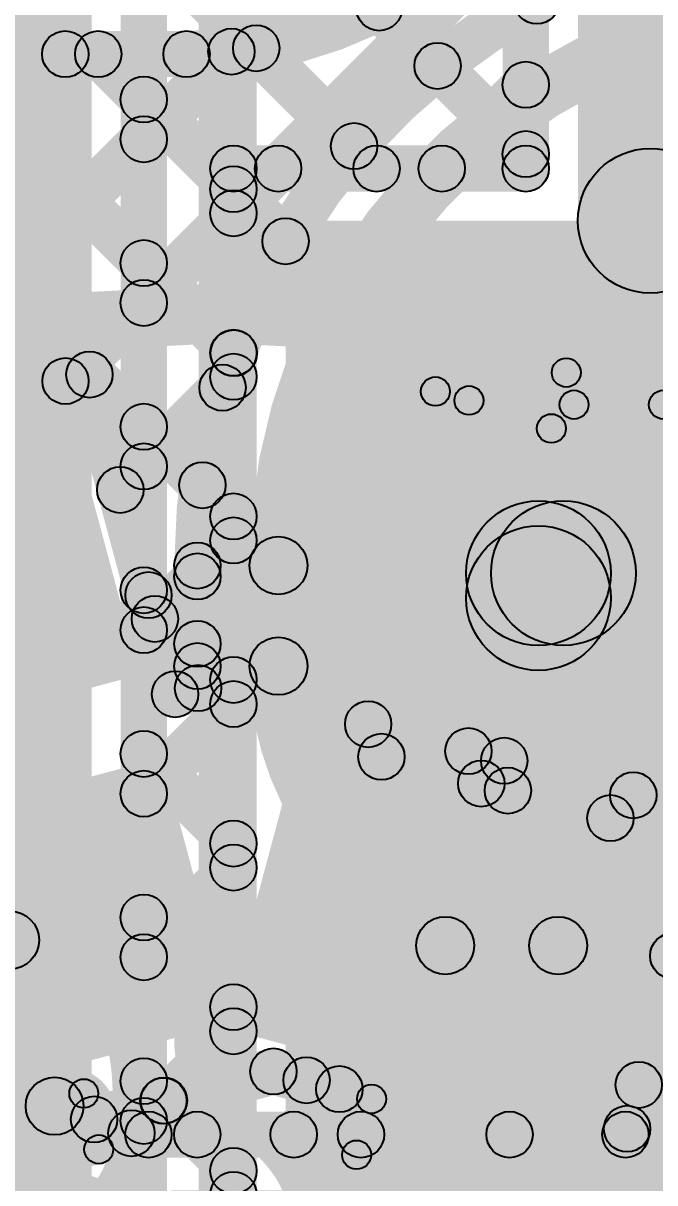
# Model space of a CAD drawing. Header units: millimetres. Extents: x -2.17 to 2.17, y -2.17 to 2.17.
# Drawn here: x -0.0353 to 0.0738, y 0.3491 to 0.5495 of the extents above; entities that cross this region are included whole.
import ezdxf

# ---------------------------------------------------------------- set-up
doc = ezdxf.new("R2010")
doc.units = ezdxf.units.MM
doc.header["$MEASUREMENT"] = 0
for name, color, linetype in [('BottomLayer', 5, 'Continuous'), ('BottomOverlay', 54, 'Continuous'), ('Mechanical1', 6, 'Continuous'), ('Mechanical2', 216, 'Continuous'), ('TopLayer', 1, 'Continuous'), ('TopOverlay', 2, 'Continuous'), ('TopPaste', 8, 'Continuous'), ('TopSolder', 216, 'Continuous')]:
    doc.layers.add(name, color=color, linetype=linetype)

# ---------------------------------------------------------------- blocks, each defined once
blk = doc.blocks.new('WS2812B_M____15')
at = {"layer": 'TopLayer'}
for points in [[(-0.09409, 0.05079), (-0.03504, 0.05079), (-0.03504, 0.01142), (-0.09409, 0.01142)], [(0.03504, 0.05079), (0.09409, 0.05079), (0.09409, 0.01142), (0.03504, 0.01142)], [(-0.09409, -0.01142), (-0.03504, -0.01142), (-0.03504, -0.05079), (-0.09409, -0.05079)], [(0.03504, -0.01142), (0.09409, -0.01142), (0.09409, -0.05079), (0.03504, -0.05079)]]:
    blk.add_hatch(color=1, dxfattribs=at).paths.add_polyline_path(points)
at = {"layer": 'TopOverlay'}
h = blk.add_hatch(color=2, dxfattribs=at)
edge = h.paths.add_edge_path()
edge.add_arc((-0.07, 0.07), 0.0025, 0, 360)
h = blk.add_hatch(color=2, dxfattribs=at)
edge = h.paths.add_edge_path()
edge.add_arc((-0.07, 0.07), 0.0025, 0, 360)
for points in [[(-0.07, 0.0675), (-0.07, 0.0725), (0.07, 0.0725), (0.07, 0.0675)], [(-0.0675, 0.06), (-0.0725, 0.06), (-0.0725, 0.07), (-0.0675, 0.07)], [(0.0725, 0.06), (0.0675, 0.06), (0.0675, 0.07), (0.0725, 0.07)], [(-0.0675, -0.07), (-0.0725, -0.07), (-0.0725, -0.06), (-0.0675, -0.06)], [(0.0725, -0.07), (0.0675, -0.07), (0.0675, -0.06), (0.0725, -0.06)], [(-0.07, -0.0725), (-0.07, -0.0675), (0.07, -0.0675), (0.07, -0.0725)]]:
    blk.add_hatch(color=2, dxfattribs=at).paths.add_polyline_path(points)
h = blk.add_hatch(color=2, dxfattribs=at)
edge = h.paths.add_edge_path()
edge.add_arc((0.07, 0.07), 0.0025, 0, 360)
h = blk.add_hatch(color=2, dxfattribs=at)
edge = h.paths.add_edge_path()
edge.add_arc((0.07, 0.07), 0.0025, 0, 360)
h = blk.add_hatch(color=2, dxfattribs=at)
edge = h.paths.add_edge_path()
edge.add_arc((-0.091, 0.061), 0.0025, 0, 360)
h = blk.add_hatch(color=2, dxfattribs=at)
edge = h.paths.add_edge_path()
edge.add_arc((-0.085, 0.061), 0.0025, 0, 360)
h = blk.add_hatch(color=2, dxfattribs=at)
edge = h.paths.add_edge_path()
edge.add_arc((-0.07, 0.06), 0.0025, 0, 360)
h = blk.add_hatch(color=2, dxfattribs=at)
edge = h.paths.add_edge_path()
edge.add_arc((0.07, 0.06), 0.0025, 0, 360)
h = blk.add_hatch(color=2, dxfattribs=at)
edge = h.paths.add_edge_path()
edge.add_arc((-0.07, -0.06), 0.0025, 0, 360)
h = blk.add_hatch(color=2, dxfattribs=at)
edge = h.paths.add_edge_path()
edge.add_arc((0.07, -0.06), 0.0025, 0, 360)
h = blk.add_hatch(color=2, dxfattribs=at)
edge = h.paths.add_edge_path()
edge.add_arc((-0.07, -0.07), 0.0025, 0, 360)
h = blk.add_hatch(color=2, dxfattribs=at)
edge = h.paths.add_edge_path()
edge.add_arc((-0.07, -0.07), 0.0025, 0, 360)
h = blk.add_hatch(color=2, dxfattribs=at)
edge = h.paths.add_edge_path()
edge.add_arc((0.07, -0.07), 0.0025, 0, 360)
h = blk.add_hatch(color=2, dxfattribs=at)
edge = h.paths.add_edge_path()
edge.add_arc((0.07, -0.07), 0.0025, 0, 360)
at = {"layer": 'TopPaste'}
for points in [[(-0.09409, 0.05079), (-0.03504, 0.05079), (-0.03504, 0.01142), (-0.09409, 0.01142)], [(0.03504, 0.05079), (0.09409, 0.05079), (0.09409, 0.01142), (0.03504, 0.01142)], [(-0.09409, -0.01142), (-0.03504, -0.01142), (-0.03504, -0.05079), (-0.09409, -0.05079)], [(0.03504, -0.01142), (0.09409, -0.01142), (0.09409, -0.05079), (0.03504, -0.05079)]]:
    blk.add_hatch(color=8, dxfattribs=at).paths.add_polyline_path(points)
at = {"layer": 'TopSolder'}
for points in [[(-0.09809, 0.05479), (-0.03104, 0.05479), (-0.03104, 0.00742), (-0.09809, 0.00742)], [(0.03104, 0.05479), (0.09809, 0.05479), (0.09809, 0.00742), (0.03104, 0.00742)], [(-0.09809, -0.00742), (-0.03104, -0.00742), (-0.03104, -0.05479), (-0.09809, -0.05479)], [(0.03104, -0.00742), (0.09809, -0.00742), (0.09809, -0.05479), (0.03104, -0.05479)]]:
    blk.add_hatch(color=216, dxfattribs=at).paths.add_polyline_path(points)
at = {"layer": 'TopOverlay', "const_width": 0.005}
blk.add_lwpolyline([(-0.085, 0.061, 1), (-0.091, 0.061, 1)], format="xyb", close=True, dxfattribs=at)
at = {"layer": 'TopOverlay'}
for centre in [(-0.07, 0.07), (-0.07, 0.07), (0.07, 0.07), (0.07, 0.07), (-0.091, 0.061), (-0.085, 0.061), (-0.07, 0.06), (0.07, 0.06), (-0.07, -0.06), (0.07, -0.06), (-0.07, -0.07), (-0.07, -0.07), (0.07, -0.07), (0.07, -0.07)]:
    blk.add_circle(centre, 0.0025, dxfattribs=at)
blk = doc.blocks.new('CM200C32768DZFT_B_32')
at = {"layer": 'BottomOverlay'}
for points in [[(0.15294, 0.07091), (0.15794, 0.07091), (0.15794, -0.0712), (0.15294, -0.0712)], [(0.15544, -0.0687), (0.15544, -0.0737), (0.14, -0.0737), (0.14, -0.0687)]]:
    blk.add_hatch(color=54, dxfattribs=at).paths.add_polyline_path(points)
h = blk.add_hatch(color=54, dxfattribs=at)
edge = h.paths.add_edge_path()
edge.add_arc((0.14, -0.0712), 0.0025, 0, 360)
h = blk.add_hatch(color=54, dxfattribs=at)
edge = h.paths.add_edge_path()
edge.add_arc((0.15544, -0.0712), 0.0025, 0, 360)
h = blk.add_hatch(color=54, dxfattribs=at)
edge = h.paths.add_edge_path()
edge.add_arc((0.15544, -0.0712), 0.0025, 0, 360)
for centre in [(0.14, -0.0712), (0.15544, -0.0712), (0.15544, -0.0712)]:
    blk.add_circle(centre, 0.0025, dxfattribs=at)
blk = doc.blocks.new('WS2812B_M____266')
at = {"layer": 'TopLayer'}
for points in [[(-0.09409, 0.05079), (-0.03504, 0.05079), (-0.03504, 0.01142), (-0.09409, 0.01142)], [(0.03504, 0.05079), (0.09409, 0.05079), (0.09409, 0.01142), (0.03504, 0.01142)], [(-0.09409, -0.01142), (-0.03504, -0.01142), (-0.03504, -0.05079), (-0.09409, -0.05079)], [(0.03504, -0.01142), (0.09409, -0.01142), (0.09409, -0.05079), (0.03504, -0.05079)]]:
    blk.add_hatch(color=1, dxfattribs=at).paths.add_polyline_path(points)
at = {"layer": 'TopOverlay'}
h = blk.add_hatch(color=2, dxfattribs=at)
edge = h.paths.add_edge_path()
edge.add_arc((-0.07, 0.07), 0.0025, 0, 360)
h = blk.add_hatch(color=2, dxfattribs=at)
edge = h.paths.add_edge_path()
edge.add_arc((-0.07, 0.07), 0.0025, 0, 360)
for points in [[(-0.07, 0.0675), (-0.07, 0.0725), (0.07, 0.0725), (0.07, 0.0675)], [(-0.0725, 0.07), (-0.0675, 0.07), (-0.0675, 0.06), (-0.0725, 0.06)], [(0.0675, 0.07), (0.0725, 0.07), (0.0725, 0.06), (0.0675, 0.06)], [(-0.0725, -0.06), (-0.0675, -0.06), (-0.0675, -0.07), (-0.0725, -0.07)], [(0.0675, -0.06), (0.0725, -0.06), (0.0725, -0.07), (0.0675, -0.07)], [(-0.07, -0.0725), (-0.07, -0.0675), (0.07, -0.0675), (0.07, -0.0725)]]:
    blk.add_hatch(color=2, dxfattribs=at).paths.add_polyline_path(points)
h = blk.add_hatch(color=2, dxfattribs=at)
edge = h.paths.add_edge_path()
edge.add_arc((0.07, 0.07), 0.0025, 0, 360)
h = blk.add_hatch(color=2, dxfattribs=at)
edge = h.paths.add_edge_path()
edge.add_arc((0.07, 0.07), 0.0025, 0, 360)
h = blk.add_hatch(color=2, dxfattribs=at)
edge = h.paths.add_edge_path()
edge.add_arc((-0.091, 0.061), 0.0025, 0, 360)
h = blk.add_hatch(color=2, dxfattribs=at)
edge = h.paths.add_edge_path()
edge.add_arc((-0.085, 0.061), 0.0025, 0, 360)
h = blk.add_hatch(color=2, dxfattribs=at)
edge = h.paths.add_edge_path()
edge.add_arc((-0.07, 0.06), 0.0025, 0, 360)
h = blk.add_hatch(color=2, dxfattribs=at)
edge = h.paths.add_edge_path()
edge.add_arc((0.07, 0.06), 0.0025, 0, 360)
h = blk.add_hatch(color=2, dxfattribs=at)
edge = h.paths.add_edge_path()
edge.add_arc((-0.07, -0.06), 0.0025, 0, 360)
h = blk.add_hatch(color=2, dxfattribs=at)
edge = h.paths.add_edge_path()
edge.add_arc((0.07, -0.06), 0.0025, 0, 360)
h = blk.add_hatch(color=2, dxfattribs=at)
edge = h.paths.add_edge_path()
edge.add_arc((-0.07, -0.07), 0.0025, 0, 360)
h = blk.add_hatch(color=2, dxfattribs=at)
edge = h.paths.add_edge_path()
edge.add_arc((-0.07, -0.07), 0.0025, 0, 360)
h = blk.add_hatch(color=2, dxfattribs=at)
edge = h.paths.add_edge_path()
edge.add_arc((0.07, -0.07), 0.0025, 0, 360)
h = blk.add_hatch(color=2, dxfattribs=at)
edge = h.paths.add_edge_path()
edge.add_arc((0.07, -0.07), 0.0025, 0, 360)
at = {"layer": 'TopPaste'}
for points in [[(-0.09409, 0.05079), (-0.03504, 0.05079), (-0.03504, 0.01142), (-0.09409, 0.01142)], [(0.03504, 0.05079), (0.09409, 0.05079), (0.09409, 0.01142), (0.03504, 0.01142)], [(-0.09409, -0.01142), (-0.03504, -0.01142), (-0.03504, -0.05079), (-0.09409, -0.05079)], [(0.03504, -0.01142), (0.09409, -0.01142), (0.09409, -0.05079), (0.03504, -0.05079)]]:
    blk.add_hatch(color=8, dxfattribs=at).paths.add_polyline_path(points)
at = {"layer": 'TopSolder'}
for points in [[(-0.09809, 0.05479), (-0.03104, 0.05479), (-0.03104, 0.00742), (-0.09809, 0.00742)], [(0.03104, 0.05479), (0.09809, 0.05479), (0.09809, 0.00742), (0.03104, 0.00742)], [(-0.09809, -0.00742), (-0.03104, -0.00742), (-0.03104, -0.05479), (-0.09809, -0.05479)], [(0.03104, -0.00742), (0.09809, -0.00742), (0.09809, -0.05479), (0.03104, -0.05479)]]:
    blk.add_hatch(color=216, dxfattribs=at).paths.add_polyline_path(points)
at = {"layer": 'TopOverlay', "const_width": 0.005}
blk.add_lwpolyline([(-0.085, 0.061, 1), (-0.091, 0.061, 1)], format="xyb", close=True, dxfattribs=at)
at = {"layer": 'TopOverlay'}
for centre in [(-0.07, 0.07), (-0.07, 0.07), (0.07, 0.07), (0.07, 0.07), (-0.091, 0.061), (-0.085, 0.061), (-0.07, 0.06), (0.07, 0.06), (-0.07, -0.06), (0.07, -0.06), (-0.07, -0.07), (-0.07, -0.07), (0.07, -0.07), (0.07, -0.07)]:
    blk.add_circle(centre, 0.0025, dxfattribs=at)

msp = doc.modelspace()

# ---------------------------------------------------------------- hatches: boundary and pattern name
at = {"layer": 'BottomLayer'}
for points in [[(-0.0235, 0.28139), (-0.0485, 0.28139), (-0.0485, 0.66139), (-0.0235, 0.66139)], [(-0.0105, 0.28139), (-0.0185, 0.28139), (-0.0185, 0.66139), (-0.0105, 0.66139)], [(0.0855, 0.51537), (0.0605, 0.51537), (0.0605, 0.62039), (0.0855, 0.62039)], [(-0.01167, 0.52664), (-0.01733, 0.5323), (0.04867, 0.5983), (0.05433, 0.59264)], [(-0.01733, 0.59008), (-0.01167, 0.59574), (0.05433, 0.52974), (0.04867, 0.52408)], [(-0.01733, 0.56179), (-0.01167, 0.56745), (0.02856, 0.52722), (0.02291, 0.52156)], [(0.01153, 0.52156), (0.00588, 0.52722), (0.04377, 0.56511), (0.04942, 0.55945)], [(0.0555, 0.52439), (0.0475, 0.52439), (0.0475, 0.55517), (0.0555, 0.55517)], [(0.03982, 0.52156), (0.03416, 0.52722), (0.04867, 0.54173), (0.05433, 0.53607)], [(-0.01733, 0.53351), (-0.01167, 0.53917), (0.00383, 0.52367), (-0.00183, 0.51801)], [(0.001, 0.52039), (0.001, 0.52839), (0.0515, 0.52839), (0.0515, 0.52039)], [(0.005, 0.33907), (-0.003, 0.33907), (-0.003, 0.52439), (0.005, 0.52439)], [(-0.01167, 0.49836), (-0.01733, 0.50401), (-0.00183, 0.51951), (0.00383, 0.51386)], [(0.01, 0.30579), (0.13928, 0.30579), (0.13928, 0.51539), (0.01, 0.51539)], [(-0.01733, 0.50523), (-0.01167, 0.51088), (0.00383, 0.49538), (-0.00183, 0.48973)], [(-0.01167, 0.47007), (-0.01733, 0.47573), (-0.00183, 0.49123), (0.00383, 0.48557)], [(-0.01733, 0.47694), (-0.01167, 0.4826), (0.00383, 0.4671), (-0.00183, 0.46144)], [(-0.01167, 0.44179), (-0.01733, 0.44744), (-0.00183, 0.46294), (0.00383, 0.45729)], [(-0.01733, 0.44866), (-0.01167, 0.45431), (0.00383, 0.43881), (-0.00183, 0.43316)], [(-0.01167, 0.4135), (-0.01733, 0.41916), (-0.00183, 0.43466), (0.00383, 0.429)], [(-0.01733, 0.42037), (-0.01167, 0.42603), (0.00383, 0.41053), (-0.00183, 0.40487)], [(-0.01167, 0.38522), (-0.01733, 0.39088), (-0.00183, 0.40638), (0.00383, 0.40072)], [(-0.01733, 0.39209), (-0.01167, 0.39775), (0.00383, 0.38225), (-0.00183, 0.37659)], [(-0.01167, 0.35693), (-0.01733, 0.36259), (-0.00183, 0.37809), (0.00383, 0.37243)], [(-0.01733, 0.3638), (-0.01167, 0.36946), (0.00383, 0.35396), (-0.00183, 0.3483)], [(-0.01167, 0.32865), (-0.01733, 0.33431), (-0.00183, 0.34981), (0.00383, 0.34415)]]:
    msp.add_hatch(color=5, dxfattribs=at).paths.add_polyline_path(points)
h = msp.add_hatch(color=5, dxfattribs=at)
edge = h.paths.add_edge_path()
edge.add_arc((0.0515, 0.5389), 0.004, 0, 360)
h = msp.add_hatch(color=5, dxfattribs=at)
edge = h.paths.add_edge_path()
edge.add_arc((-0.0145, 0.53634), 0.004, 0, 360)
h = msp.add_hatch(color=5, dxfattribs=at)
edge = h.paths.add_edge_path()
edge.add_arc((-0.0145, 0.52947), 0.004, 0, 360)
h = msp.add_hatch(color=5, dxfattribs=at)
edge = h.paths.add_edge_path()
edge.add_arc((0.0515, 0.52691), 0.004, 0, 360)
h = msp.add_hatch(color=5, dxfattribs=at)
edge = h.paths.add_edge_path()
edge.add_arc((0.001, 0.52439), 0.004, 0, 360)
h = msp.add_hatch(color=5, dxfattribs=at)
edge = h.paths.add_edge_path()
edge.add_arc((0.001, 0.52439), 0.004, 0, 360)
h = msp.add_hatch(color=5, dxfattribs=at)
edge = h.paths.add_edge_path()
edge.add_arc((0.00871, 0.52439), 0.004, 0, 360)
h = msp.add_hatch(color=5, dxfattribs=at)
edge = h.paths.add_edge_path()
edge.add_arc((0.02573, 0.52439), 0.004, 0, 360)
h = msp.add_hatch(color=5, dxfattribs=at)
edge = h.paths.add_edge_path()
edge.add_arc((0.03699, 0.52439), 0.004, 0, 360)
h = msp.add_hatch(color=5, dxfattribs=at)
edge = h.paths.add_edge_path()
edge.add_arc((0.0515, 0.52439), 0.004, 0, 360)
h = msp.add_hatch(color=5, dxfattribs=at)
edge = h.paths.add_edge_path()
edge.add_arc((0.0515, 0.52439), 0.004, 0, 360)
h = msp.add_hatch(color=5, dxfattribs=at)
edge = h.paths.add_edge_path()
edge.add_arc((0.073, 0.51537), 0.0125, 0, 360)
h = msp.add_hatch(color=5, dxfattribs=at)
edge = h.paths.add_edge_path()
edge.add_arc((0.073, 0.51537), 0.0125, 0, 360)
h = msp.add_hatch(color=5, dxfattribs=at)
edge = h.paths.add_edge_path()
edge.add_arc((0.001, 0.52084), 0.004, 0, 360)
h = msp.add_hatch(color=5, dxfattribs=at)
edge = h.paths.add_edge_path()
edge.add_arc((0.001, 0.51668), 0.004, 0, 360)
h = msp.add_hatch(color=5, dxfattribs=at)
edge = h.paths.add_edge_path()
edge.add_arc((-0.0145, 0.50805), 0.004, 0, 360)
h = msp.add_hatch(color=5, dxfattribs=at)
edge = h.paths.add_edge_path()
edge.add_arc((-0.0145, 0.50118), 0.004, 0, 360)
h = msp.add_hatch(color=5, dxfattribs=at)
edge = h.paths.add_edge_path()
edge.add_arc((0.001, 0.49255), 0.004, 0, 360)
h = msp.add_hatch(color=5, dxfattribs=at)
edge = h.paths.add_edge_path()
edge.add_arc((0.001, 0.4884), 0.004, 0, 360)
h = msp.add_hatch(color=5, dxfattribs=at)
edge = h.paths.add_edge_path()
edge.add_arc((-0.0145, 0.47977), 0.004, 0, 360)
h = msp.add_hatch(color=5, dxfattribs=at)
edge = h.paths.add_edge_path()
edge.add_arc((-0.0145, 0.4729), 0.004, 0, 360)
h = msp.add_hatch(color=5, dxfattribs=at)
edge = h.paths.add_edge_path()
edge.add_arc((0.001, 0.46427), 0.004, 0, 360)
h = msp.add_hatch(color=5, dxfattribs=at)
edge = h.paths.add_edge_path()
edge.add_arc((0.001, 0.46012), 0.004, 0, 360)
h = msp.add_hatch(color=5, dxfattribs=at)
edge = h.paths.add_edge_path()
edge.add_arc((-0.0145, 0.45149), 0.004, 0, 360)
h = msp.add_hatch(color=5, dxfattribs=at)
edge = h.paths.add_edge_path()
edge.add_arc((-0.0145, 0.44462), 0.004, 0, 360)
h = msp.add_hatch(color=5, dxfattribs=at)
edge = h.paths.add_edge_path()
edge.add_arc((0.001, 0.43599), 0.004, 0, 360)
h = msp.add_hatch(color=5, dxfattribs=at)
edge = h.paths.add_edge_path()
edge.add_arc((0.001, 0.43183), 0.004, 0, 360)
h = msp.add_hatch(color=5, dxfattribs=at)
edge = h.paths.add_edge_path()
edge.add_arc((-0.0145, 0.4232), 0.004, 0, 360)
h = msp.add_hatch(color=5, dxfattribs=at)
edge = h.paths.add_edge_path()
edge.add_arc((-0.0145, 0.41633), 0.004, 0, 360)
h = msp.add_hatch(color=5, dxfattribs=at)
edge = h.paths.add_edge_path()
edge.add_arc((0.001, 0.4077), 0.004, 0, 360)
h = msp.add_hatch(color=5, dxfattribs=at)
edge = h.paths.add_edge_path()
edge.add_arc((0.001, 0.40355), 0.004, 0, 360)
h = msp.add_hatch(color=5, dxfattribs=at)
edge = h.paths.add_edge_path()
edge.add_arc((-0.0145, 0.39492), 0.004, 0, 360)
h = msp.add_hatch(color=5, dxfattribs=at)
edge = h.paths.add_edge_path()
edge.add_arc((-0.0145, 0.38805), 0.004, 0, 360)
h = msp.add_hatch(color=5, dxfattribs=at)
edge = h.paths.add_edge_path()
edge.add_arc((0.001, 0.37942), 0.004, 0, 360)
h = msp.add_hatch(color=5, dxfattribs=at)
edge = h.paths.add_edge_path()
edge.add_arc((0.001, 0.37526), 0.004, 0, 360)
h = msp.add_hatch(color=5, dxfattribs=at)
edge = h.paths.add_edge_path()
edge.add_arc((-0.0145, 0.36663), 0.004, 0, 360)
h = msp.add_hatch(color=5, dxfattribs=at)
edge = h.paths.add_edge_path()
edge.add_arc((-0.0145, 0.35976), 0.004, 0, 360)
h = msp.add_hatch(color=5, dxfattribs=at)
edge = h.paths.add_edge_path()
edge.add_arc((0.001, 0.35113), 0.004, 0, 360)
h = msp.add_hatch(color=5, dxfattribs=at)
edge = h.paths.add_edge_path()
edge.add_arc((0.001, 0.34698), 0.004, 0, 360)
at = {"layer": 'Mechanical1'}
msp.add_hatch(color=6, dxfattribs=at).paths.add_polyline_path([(0.005, 0), (-0.005, 0), (-0.005, 2.16739), (0.005, 2.16739)])
at = {"layer": 'TopLayer'}
for points in [[(-0.02519, 0.48484), (-0.03085, 0.4905), (0.04107, 0.56242), (0.04673, 0.55676)], [(0.02336, 0.54939), (0.02902, 0.55505), (0.03909, 0.54497), (0.03344, 0.53931)], [(-0.10859, 0.5402), (-0.10859, 0.5482), (-0.00711, 0.5482), (-0.00711, 0.5402)], [(-0.04094, 0.49738), (-0.04659, 0.50303), (-0.00218, 0.54744), (0.00347, 0.54178)], [(0.0021, 0.54237), (0.00775, 0.54803), (0.02467, 0.53111), (0.01901, 0.52545)], [(-0.08176, 0.54137), (-0.0761, 0.54703), (-0.00154, 0.47247), (-0.0072, 0.46681)], [(-0.05362, 0.51298), (-0.05928, 0.51863), (-0.03088, 0.54703), (-0.02522, 0.54137)], [(-0.05347, 0.54137), (-0.04782, 0.54703), (0.00387, 0.49534), (-0.00179, 0.48969)], [(-0.02519, 0.54137), (-0.01953, 0.54703), (0.01284, 0.51465), (0.00719, 0.509)], [(-0.03872, 0.48066), (-0.04079, 0.48839), (-0.02493, 0.49264), (-0.02286, 0.48491)], [(-0.02776, 0.48774), (-0.02003, 0.48981), (-0.00522, 0.43455), (-0.01295, 0.43248)], [(-0.01572, 0.46602), (-0.02138, 0.47168), (-0.00371, 0.48935), (0.00195, 0.48369)], [(-0.00975, 0.44371), (-0.0154, 0.44937), (-0.00807, 0.4567), (-0.00241, 0.45105)], [(-0.00124, 0.43839), (-0.00924, 0.43839), (-0.00924, 0.45577), (-0.00124, 0.45577)], [(0.01376, 0.43839), (0.00376, 0.43839), (0.00376, 0.45577), (0.01376, 0.45577)], [(-0.01651, 0.44784), (-0.01085, 0.4535), (-0.00241, 0.44505), (-0.00807, 0.4394)], [(0.06618, 0.45014), (0.04118, 0.45014), (0.04118, 0.45445), (0.06618, 0.45445)], [(-0.00805, 0.42965), (-0.01012, 0.43738), (-0.00616, 0.43844), (-0.00409, 0.43072)], [(0.02323, 0.42446), (0.0253, 0.43219), (0.08451, 0.41633), (0.08244, 0.4086)], [(0.02551, 0.41885), (0.02758, 0.42658), (0.08326, 0.41166), (0.08119, 0.40393)], [(0.03875, 0.42086), (0.04441, 0.42652), (0.05125, 0.41968), (0.04559, 0.41402)], [(0.04665, 0.41526), (0.04099, 0.42091), (0.04494, 0.42486), (0.0506, 0.4192)], [(0.06896, 0.40928), (0.0633, 0.41494), (0.06725, 0.41888), (0.0729, 0.41323)], [(0.07258, 0.35635), (0.06485, 0.35842), (0.07836, 0.40883), (0.08609, 0.40676)], [(0.03758, 0.38506), (0.03758, 0.39506), (0.05709, 0.39506), (0.05709, 0.38506)], [(-0.04241, 0.38971), (-0.03275, 0.3923), (-0.02507, 0.36363), (-0.03473, 0.36104)], [(0.07181, 0.35557), (0.06616, 0.36122), (0.09096, 0.38603), (0.09662, 0.38037)], [(-0.02204, 0.35616), (-0.02411, 0.36388), (0.00685, 0.37218), (0.00892, 0.36445)], [(0.00685, 0.36445), (0.00892, 0.37218), (0.04973, 0.36125), (0.04766, 0.35352)], [(0.01081, 0.36395), (0.01647, 0.3696), (0.02586, 0.36021), (0.02021, 0.35455)], [(0.01423, 0.35455), (0.00858, 0.36021), (0.01646, 0.36809), (0.02211, 0.36244)], [(0.06819, 0.36314), (0.07384, 0.3688), (0.08243, 0.36021), (0.07677, 0.35455)], [(-0.01381, 0.3548), (-0.01947, 0.36045), (-0.01384, 0.36608), (-0.00818, 0.36043)], [(-0.01393, 0.3604), (-0.00827, 0.36606), (-0.00242, 0.36021), (-0.00808, 0.35455)], [(-0.0137, 0.35338), (-0.0137, 0.36138), (0.0487, 0.36138), (0.0487, 0.35338)], [(0.06871, 0.35338), (0.06871, 0.36138), (0.10749, 0.36138), (0.10749, 0.35338)]]:
    msp.add_hatch(color=1, dxfattribs=at).paths.add_polyline_path(points)
h = msp.add_hatch(color=1, dxfattribs=at)
edge = h.paths.add_edge_path()
edge.add_arc((0.05339, 0.55341), 0.004, 0, 360)
h = msp.add_hatch(color=1, dxfattribs=at)
edge = h.paths.add_edge_path()
edge.add_arc((0.05339, 0.55341), 0.004, 0, 360)
h = msp.add_hatch(color=1, dxfattribs=at)
edge = h.paths.add_edge_path()
edge.add_arc((0.02619, 0.55222), 0.004, 0, 360)
h = msp.add_hatch(color=1, dxfattribs=at)
edge = h.paths.add_edge_path()
edge.add_arc((-0.02805, 0.5442), 0.004, 0, 360)
h = msp.add_hatch(color=1, dxfattribs=at)
edge = h.paths.add_edge_path()
edge.add_arc((-0.02236, 0.5442), 0.004, 0, 360)
h = msp.add_hatch(color=1, dxfattribs=at)
edge = h.paths.add_edge_path()
edge.add_arc((-0.00711, 0.5442), 0.004, 0, 360)
h = msp.add_hatch(color=1, dxfattribs=at)
edge = h.paths.add_edge_path()
edge.add_arc((-0.00711, 0.5442), 0.004, 0, 360)
h = msp.add_hatch(color=1, dxfattribs=at)
edge = h.paths.add_edge_path()
edge.add_arc((0.00064, 0.54461), 0.004, 0, 360)
h = msp.add_hatch(color=1, dxfattribs=at)
edge = h.paths.add_edge_path()
edge.add_arc((0.00493, 0.5452), 0.004, 0, 360)
h = msp.add_hatch(color=1, dxfattribs=at)
edge = h.paths.add_edge_path()
edge.add_arc((0.03627, 0.54214), 0.004, 0, 360)
h = msp.add_hatch(color=1, dxfattribs=at)
edge = h.paths.add_edge_path()
edge.add_arc((0.02184, 0.52828), 0.004, 0, 360)
h = msp.add_hatch(color=1, dxfattribs=at)
edge = h.paths.add_edge_path()
edge.add_arc((0.01001, 0.51183), 0.004, 0, 360)
h = msp.add_hatch(color=1, dxfattribs=at)
edge = h.paths.add_edge_path()
edge.add_arc((0.00104, 0.49251), 0.004, 0, 360)
h = msp.add_hatch(color=1, dxfattribs=at)
edge = h.paths.add_edge_path()
edge.add_arc((-0.02802, 0.48767), 0.004, 0, 360)
h = msp.add_hatch(color=1, dxfattribs=at)
edge = h.paths.add_edge_path()
edge.add_arc((-0.02389, 0.48877), 0.004, 0, 360)
h = msp.add_hatch(color=1, dxfattribs=at)
edge = h.paths.add_edge_path()
edge.add_arc((-0.02389, 0.48877), 0.004, 0, 360)
h = msp.add_hatch(color=1, dxfattribs=at)
edge = h.paths.add_edge_path()
edge.add_arc((-0.00088, 0.48652), 0.004, 0, 360)
h = msp.add_hatch(color=1, dxfattribs=at)
edge = h.paths.add_edge_path()
edge.add_arc((-0.00437, 0.46964), 0.004, 0, 360)
h = msp.add_hatch(color=1, dxfattribs=at)
edge = h.paths.add_edge_path()
edge.add_arc((-0.01855, 0.46885), 0.004, 0, 360)
h = msp.add_hatch(color=1, dxfattribs=at)
edge = h.paths.add_edge_path()
edge.add_arc((0.05368, 0.45445), 0.0125, 0, 360)
h = msp.add_hatch(color=1, dxfattribs=at)
edge = h.paths.add_edge_path()
edge.add_arc((0.05368, 0.45445), 0.0125, 0, 360)
h = msp.add_hatch(color=1, dxfattribs=at)
edge = h.paths.add_edge_path()
edge.add_arc((0.058, 0.45446), 0.0125, 0, 360)
h = msp.add_hatch(color=1, dxfattribs=at)
edge = h.paths.add_edge_path()
edge.add_arc((0.05368, 0.45014), 0.0125, 0, 360)
h = msp.add_hatch(color=1, dxfattribs=at)
edge = h.paths.add_edge_path()
edge.add_arc((0.05368, 0.45014), 0.0125, 0, 360)
h = msp.add_hatch(color=1, dxfattribs=at)
edge = h.paths.add_edge_path()
edge.add_arc((-0.00524, 0.45577), 0.004, 0, 360)
h = msp.add_hatch(color=1, dxfattribs=at)
edge = h.paths.add_edge_path()
edge.add_arc((-0.00524, 0.45577), 0.004, 0, 360)
h = msp.add_hatch(color=1, dxfattribs=at)
edge = h.paths.add_edge_path()
edge.add_arc((0.00876, 0.45577), 0.005, 0, 360)
h = msp.add_hatch(color=1, dxfattribs=at)
edge = h.paths.add_edge_path()
edge.add_arc((0.00876, 0.45577), 0.005, 0, 360)
h = msp.add_hatch(color=1, dxfattribs=at)
edge = h.paths.add_edge_path()
edge.add_arc((-0.00524, 0.45388), 0.004, 0, 360)
h = msp.add_hatch(color=1, dxfattribs=at)
edge = h.paths.add_edge_path()
edge.add_arc((-0.01368, 0.45067), 0.004, 0, 360)
h = msp.add_hatch(color=1, dxfattribs=at)
edge = h.paths.add_edge_path()
edge.add_arc((-0.01258, 0.44654), 0.004, 0, 360)
h = msp.add_hatch(color=1, dxfattribs=at)
edge = h.paths.add_edge_path()
edge.add_arc((-0.00524, 0.44223), 0.004, 0, 360)
h = msp.add_hatch(color=1, dxfattribs=at)
edge = h.paths.add_edge_path()
edge.add_arc((0.00876, 0.43839), 0.005, 0, 360)
h = msp.add_hatch(color=1, dxfattribs=at)
edge = h.paths.add_edge_path()
edge.add_arc((0.00876, 0.43839), 0.005, 0, 360)
h = msp.add_hatch(color=1, dxfattribs=at)
edge = h.paths.add_edge_path()
edge.add_arc((-0.00524, 0.43839), 0.004, 0, 360)
h = msp.add_hatch(color=1, dxfattribs=at)
edge = h.paths.add_edge_path()
edge.add_arc((-0.00524, 0.43839), 0.004, 0, 360)
h = msp.add_hatch(color=1, dxfattribs=at)
edge = h.paths.add_edge_path()
edge.add_arc((-0.00909, 0.43352), 0.004, 0, 360)
h = msp.add_hatch(color=1, dxfattribs=at)
edge = h.paths.add_edge_path()
edge.add_arc((-0.00909, 0.43352), 0.004, 0, 360)
h = msp.add_hatch(color=1, dxfattribs=at)
edge = h.paths.add_edge_path()
edge.add_arc((-0.00512, 0.43458), 0.004, 0, 360)
h = msp.add_hatch(color=1, dxfattribs=at)
edge = h.paths.add_edge_path()
edge.add_arc((-0.00512, 0.43458), 0.004, 0, 360)
h = msp.add_hatch(color=1, dxfattribs=at)
edge = h.paths.add_edge_path()
edge.add_arc((0.02427, 0.42833), 0.004, 0, 360)
h = msp.add_hatch(color=1, dxfattribs=at)
edge = h.paths.add_edge_path()
edge.add_arc((0.02427, 0.42833), 0.004, 0, 360)
h = msp.add_hatch(color=1, dxfattribs=at)
edge = h.paths.add_edge_path()
edge.add_arc((0.04158, 0.42369), 0.004, 0, 360)
h = msp.add_hatch(color=1, dxfattribs=at)
edge = h.paths.add_edge_path()
edge.add_arc((0.02655, 0.42271), 0.004, 0, 360)
h = msp.add_hatch(color=1, dxfattribs=at)
edge = h.paths.add_edge_path()
edge.add_arc((0.02655, 0.42271), 0.004, 0, 360)
h = msp.add_hatch(color=1, dxfattribs=at)
edge = h.paths.add_edge_path()
edge.add_arc((0.04777, 0.42203), 0.004, 0, 360)
h = msp.add_hatch(color=1, dxfattribs=at)
edge = h.paths.add_edge_path()
edge.add_arc((0.04382, 0.41808), 0.004, 0, 360)
h = msp.add_hatch(color=1, dxfattribs=at)
edge = h.paths.add_edge_path()
edge.add_arc((0.04842, 0.41685), 0.004, 0, 360)
h = msp.add_hatch(color=1, dxfattribs=at)
edge = h.paths.add_edge_path()
edge.add_arc((0.07008, 0.41605), 0.004, 0, 360)
h = msp.add_hatch(color=1, dxfattribs=at)
edge = h.paths.add_edge_path()
edge.add_arc((0.06613, 0.41211), 0.004, 0, 360)
h = msp.add_hatch(color=1, dxfattribs=at)
edge = h.paths.add_edge_path()
edge.add_arc((-0.03758, 0.39101), 0.005, 0, 360)
h = msp.add_hatch(color=1, dxfattribs=at)
edge = h.paths.add_edge_path()
edge.add_arc((0.03758, 0.39006), 0.005, 0, 360)
h = msp.add_hatch(color=1, dxfattribs=at)
edge = h.paths.add_edge_path()
edge.add_arc((0.05709, 0.39006), 0.005, 0, 360)
h = msp.add_hatch(color=1, dxfattribs=at)
edge = h.paths.add_edge_path()
edge.add_arc((0.05709, 0.39006), 0.005, 0, 360)
h = msp.add_hatch(color=1, dxfattribs=at)
edge = h.paths.add_edge_path()
edge.add_arc((0.07699, 0.38828), 0.004, 0, 360)
h = msp.add_hatch(color=1, dxfattribs=at)
edge = h.paths.add_edge_path()
edge.add_arc((0.00789, 0.36832), 0.004, 0, 360)
h = msp.add_hatch(color=1, dxfattribs=at)
edge = h.paths.add_edge_path()
edge.add_arc((0.00789, 0.36832), 0.004, 0, 360)
h = msp.add_hatch(color=1, dxfattribs=at)
edge = h.paths.add_edge_path()
edge.add_arc((0.01364, 0.36678), 0.004, 0, 360)
h = msp.add_hatch(color=1, dxfattribs=at)
edge = h.paths.add_edge_path()
edge.add_arc((0.01929, 0.36526), 0.004, 0, 360)
h = msp.add_hatch(color=1, dxfattribs=at)
edge = h.paths.add_edge_path()
edge.add_arc((0.07102, 0.36597), 0.004, 0, 360)
h = msp.add_hatch(color=1, dxfattribs=at)
edge = h.paths.add_edge_path()
edge.add_arc((-0.0299, 0.36233), 0.005, 0, 360)
h = msp.add_hatch(color=1, dxfattribs=at)
edge = h.paths.add_edge_path()
edge.add_arc((-0.0111, 0.36323), 0.004, 0, 360)
h = msp.add_hatch(color=1, dxfattribs=at)
edge = h.paths.add_edge_path()
edge.add_arc((-0.01101, 0.36326), 0.004, 0, 360)
h = msp.add_hatch(color=1, dxfattribs=at)
edge = h.paths.add_edge_path()
edge.add_arc((-0.02308, 0.36002), 0.004, 0, 360)
h = msp.add_hatch(color=1, dxfattribs=at)
edge = h.paths.add_edge_path()
edge.add_arc((-0.02308, 0.36002), 0.004, 0, 360)
h = msp.add_hatch(color=1, dxfattribs=at)
edge = h.paths.add_edge_path()
edge.add_arc((-0.01664, 0.35763), 0.004, 0, 360)
h = msp.add_hatch(color=1, dxfattribs=at)
edge = h.paths.add_edge_path()
edge.add_arc((-0.0137, 0.35738), 0.004, 0, 360)
h = msp.add_hatch(color=1, dxfattribs=at)
edge = h.paths.add_edge_path()
edge.add_arc((-0.0137, 0.35738), 0.004, 0, 360)
h = msp.add_hatch(color=1, dxfattribs=at)
edge = h.paths.add_edge_path()
edge.add_arc((-0.00525, 0.35738), 0.004, 0, 360)
h = msp.add_hatch(color=1, dxfattribs=at)
edge = h.paths.add_edge_path()
edge.add_arc((0.0114, 0.35738), 0.004, 0, 360)
h = msp.add_hatch(color=1, dxfattribs=at)
edge = h.paths.add_edge_path()
edge.add_arc((0.02303, 0.35738), 0.004, 0, 360)
h = msp.add_hatch(color=1, dxfattribs=at)
edge = h.paths.add_edge_path()
edge.add_arc((0.0487, 0.35738), 0.004, 0, 360)
h = msp.add_hatch(color=1, dxfattribs=at)
edge = h.paths.add_edge_path()
edge.add_arc((0.0487, 0.35738), 0.004, 0, 360)
h = msp.add_hatch(color=1, dxfattribs=at)
edge = h.paths.add_edge_path()
edge.add_arc((0.06871, 0.35738), 0.004, 0, 360)
h = msp.add_hatch(color=1, dxfattribs=at)
edge = h.paths.add_edge_path()
edge.add_arc((0.06871, 0.35738), 0.004, 0, 360)
h = msp.add_hatch(color=1, dxfattribs=at)
edge = h.paths.add_edge_path()
edge.add_arc((0.06899, 0.3584), 0.004, 0, 360)

# ---------------------------------------------------------------- linework, layer by layer
at = {"layer": 'BottomLayer', "const_width": 0.025}
msp.add_lwpolyline([(0.113, 0.47537, -0.414214), (0.073, 0.51537)], format="xyb", dxfattribs=at)
at = {"layer": 'BottomLayer'}
for centre, radius in [((0.0515, 0.5389), 0.004), ((-0.0145, 0.53634), 0.004), ((-0.0145, 0.52947), 0.004), ((0.0515, 0.52691), 0.004), ((0.001, 0.52439), 0.004), ((0.001, 0.52439), 0.004), ((0.00871, 0.52439), 0.004), ((0.02573, 0.52439), 0.004), ((0.03699, 0.52439), 0.004), ((0.0515, 0.52439), 0.004), ((0.0515, 0.52439), 0.004), ((0.073, 0.51537), 0.0125), ((0.073, 0.51537), 0.0125), ((0.001, 0.52084), 0.004), ((0.001, 0.51668), 0.004), ((-0.0145, 0.50805), 0.004), ((-0.0145, 0.50118), 0.004), ((0.001, 0.49255), 0.004), ((0.001, 0.4884), 0.004), ((-0.0145, 0.47977), 0.004), ((-0.0145, 0.4729), 0.004), ((0.001, 0.46427), 0.004), ((0.001, 0.46012), 0.004), ((-0.0145, 0.45149), 0.004), ((-0.0145, 0.44462), 0.004), ((0.001, 0.43599), 0.004), ((0.001, 0.43183), 0.004), ((-0.0145, 0.4232), 0.004), ((-0.0145, 0.41633), 0.004), ((0.001, 0.4077), 0.004), ((0.001, 0.40355), 0.004), ((-0.0145, 0.39492), 0.004), ((-0.0145, 0.38805), 0.004), ((0.001, 0.37942), 0.004), ((0.001, 0.37526), 0.004), ((-0.0145, 0.36663), 0.004), ((-0.0145, 0.35976), 0.004), ((0.001, 0.35113), 0.004), ((0.001, 0.34698), 0.004)]:
    msp.add_circle(centre, radius, dxfattribs=at)
at = {"layer": 'Mechanical2', "const_width": 0.01}
for points in [[(2.16535, 0.001, 1), (-2.16535, 0.001, 1)], [(2.08135, -0.01, 1), (-2.04935, -0.01, 1)], [(1.84055, 0.001, 1), (-1.84055, 0.001, 1)], [(1.6437, 0.001, 1), (-1.6437, 0.001, 1)], [(1.50394, 0, 1), (-1.50394, 0, 1)], [(1.30709, 0.001, 1), (-1.30709, 0.001, 1)], [(1.17323, 0.001, 1), (-1.17323, 0.001, 1)], [(0.97638, 0.001, 1), (-0.97638, 0.001, 1)], [(0.84252, 0.001, 1), (-0.84252, 0.001, 1)], [(0.64567, 0.001, 1), (-0.64567, 0.001, 1)], [(0.51081, -0.01261, 1), (-0.51281, -0.01261, 1)]]:
    msp.add_lwpolyline(points, format="xyb", close=True, dxfattribs=at)
at = {"layer": 'TopLayer'}
for points, const_width in [([(0.04067, 0.56196, -0.179814), (-0.00711, 0.5442)], 0.008), ([(0.05339, 0.55341, -0.031735), (0.05102, 0.55567)], 0.008), ([(-0.00524, 0.45577, -0.277167), (0.05339, 0.55341)], 0.008), ([(0.00876, 0.45577, -0.414214), (0.10538, 0.55239)], 0.01), ([(0.05368, 0.45445, -0.414214), (0.10895, 0.50971)], 0.025), ([(0.058, 0.45446, -0.414214), (0.05368, 0.45014)], 0.025), ([(0.05709, 0.39006, -0.414214), (0.00876, 0.43839)], 0.01), ([(-0.00512, 0.43458, -0.015295), (-0.00524, 0.43839)], 0.008), ([(0.02655, 0.42271, -0.04423), (0.02427, 0.42833)], 0.008), ([(-0.0137, 0.33588, -0.414213), (-0.0532, 0.37539)], 0.025), ([(-0.0137, 0.35738, -0.137894), (-0.02308, 0.36002)], 0.008), ([(-0.0137, 0.31438, -0.283239), (-0.06818, 0.34794)], 0.008)]:
    msp.add_lwpolyline(points, format="xyb", dxfattribs=dict(at, const_width=const_width))
for centre, radius in [((0.05339, 0.55341), 0.004), ((0.05339, 0.55341), 0.004), ((0.02619, 0.55222), 0.004), ((-0.02805, 0.5442), 0.004), ((-0.02236, 0.5442), 0.004), ((-0.00711, 0.5442), 0.004), ((-0.00711, 0.5442), 0.004), ((0.00064, 0.54461), 0.004), ((0.00493, 0.5452), 0.004), ((0.03627, 0.54214), 0.004), ((0.02184, 0.52828), 0.004), ((0.01001, 0.51183), 0.004), ((0.00104, 0.49251), 0.004), ((-0.02802, 0.48767), 0.004), ((-0.02389, 0.48877), 0.004), ((-0.02389, 0.48877), 0.004), ((-0.00088, 0.48652), 0.004), ((-0.00437, 0.46964), 0.004), ((-0.01855, 0.46885), 0.004), ((0.05368, 0.45445), 0.0125), ((0.05368, 0.45445), 0.0125), ((0.058, 0.45446), 0.0125), ((0.05368, 0.45014), 0.0125), ((0.05368, 0.45014), 0.0125), ((-0.00524, 0.45577), 0.004), ((-0.00524, 0.45577), 0.004), ((0.00876, 0.45577), 0.005), ((0.00876, 0.45577), 0.005), ((-0.00524, 0.45388), 0.004), ((-0.01368, 0.45067), 0.004), ((-0.01258, 0.44654), 0.004), ((-0.00524, 0.44223), 0.004), ((0.00876, 0.43839), 0.005), ((0.00876, 0.43839), 0.005), ((-0.00524, 0.43839), 0.004), ((-0.00524, 0.43839), 0.004), ((-0.00909, 0.43352), 0.004), ((-0.00909, 0.43352), 0.004), ((-0.00512, 0.43458), 0.004), ((-0.00512, 0.43458), 0.004), ((0.02427, 0.42833), 0.004), ((0.02427, 0.42833), 0.004), ((0.04158, 0.42369), 0.004), ((0.02655, 0.42271), 0.004), ((0.02655, 0.42271), 0.004), ((0.04777, 0.42203), 0.004), ((0.04382, 0.41808), 0.004), ((0.04842, 0.41685), 0.004), ((0.07008, 0.41605), 0.004), ((0.06613, 0.41211), 0.004), ((-0.03758, 0.39101), 0.005), ((0.03758, 0.39006), 0.005), ((0.05709, 0.39006), 0.005), ((0.05709, 0.39006), 0.005), ((0.07699, 0.38828), 0.004), ((0.00789, 0.36832), 0.004), ((0.00789, 0.36832), 0.004), ((0.01364, 0.36678), 0.004), ((0.01929, 0.36526), 0.004), ((0.07102, 0.36597), 0.004), ((-0.0299, 0.36233), 0.005), ((-0.0111, 0.36323), 0.004), ((-0.01101, 0.36326), 0.004), ((-0.02308, 0.36002), 0.004), ((-0.02308, 0.36002), 0.004), ((-0.01664, 0.35763), 0.004), ((-0.0137, 0.35738), 0.004), ((-0.0137, 0.35738), 0.004), ((-0.00525, 0.35738), 0.004), ((0.0114, 0.35738), 0.004), ((0.02303, 0.35738), 0.004), ((0.0487, 0.35738), 0.004), ((0.0487, 0.35738), 0.004), ((0.06871, 0.35738), 0.004), ((0.06871, 0.35738), 0.004), ((0.06899, 0.3584), 0.004)]:
    msp.add_circle(centre, radius, dxfattribs=at)

# ---------------------------------------------------------------- block references
for name, p, rotation in [('CM200C32768DZFT_B_32', (0.21527, 0.41238), 180), ('WS2812B_M____266', (-0.108, 0.40434), 15), ('WS2812B_M____15', (0.108, 0.40339), 345)]:
    msp.add_blockref(name, p, dxfattribs=dict(rotation=rotation))

# ---------------------------------------------------------------- texts
at = {"layer": 'BottomOverlay', "text_generation_flag": 2}
msp.add_text('C26', height=0.04, dxfattribs=at).set_placement((0.05589, 0.34339))

doc.saveas('drawing.dxf')
